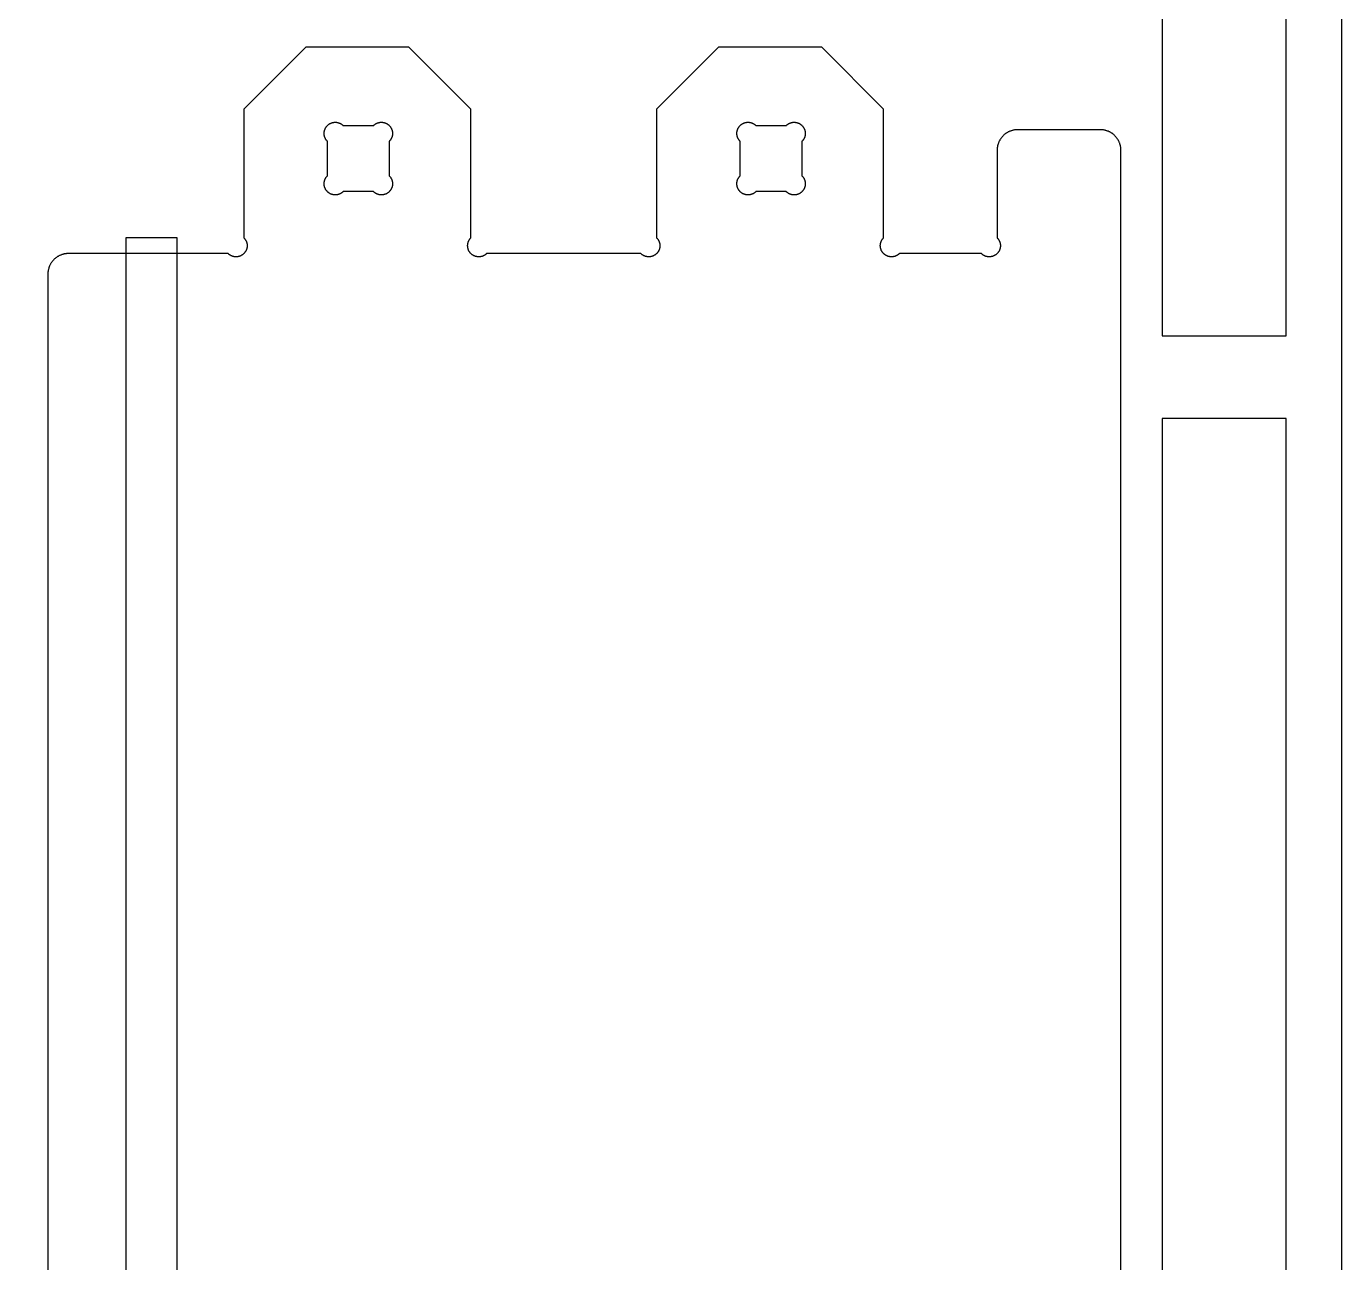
# Model space of a CAD drawing. Header units: inches. Extents: x -71.1 to 24.9, y -42.3 to 5.7.
# Drawn here: x 8.99 to 24.93, y -27.28 to -12.31 of the extents above; entities that cross this region are included whole.
import ezdxf

# ---------------------------------------------------------------- set-up
doc = ezdxf.new("R2010")
doc.units = ezdxf.units.IN
doc.header["$LTSCALE"] = 0.03937
doc.header["$MEASUREMENT"] = 0
for name, color, linetype, true_color in [('Default', 7, 'Continuous', 0x000000), ('pocket', 7, 'Continuous', 0x000000), ('profile - inside', 7, 'Continuous', 0x000000), ('profile - outside', 7, 'Continuous', 0x000000)]:
    doc.layers.add(name, color=color, linetype=linetype, true_color=true_color)

msp = doc.modelspace()

# ---------------------------------------------------------------- linework, layer by layer
at = {"layer": 'Default'}
msp.add_lwpolyline([(24.927, -42.253), (24.927, 5.747), (-71.073, 5.747), (-71.073, -42.253), (24.927, -42.253)], dxfattribs=at)
at = {"layer": 'pocket'}
for points in [[(10.821, -14.876), (10.196, -14.876)], [(10.196, -14.876), (10.196, -39.254)], [(10.821, -39.254), (10.821, -14.876)]]:
    msp.add_lwpolyline(points, dxfattribs=at)
at = {"layer": 'profile - inside'}
for points in [[(12.83, -14.315), (12.828, -14.317), (12.825, -14.32), (12.823, -14.322), (12.82, -14.324), (12.817, -14.327), (12.814, -14.329), (12.812, -14.331), (12.809, -14.333), (12.806, -14.334), (12.803, -14.336), (12.8, -14.338), (12.797, -14.34), (12.794, -14.341), (12.791, -14.342), (12.788, -14.344), (12.784, -14.345), (12.781, -14.346), (12.778, -14.347), (12.775, -14.348), (12.772, -14.349), (12.769, -14.35), (12.766, -14.351), (12.762, -14.352), (12.759, -14.352), (12.756, -14.353), (12.753, -14.353), (12.75, -14.354), (12.747, -14.354), (12.744, -14.354), (12.741, -14.354), (12.738, -14.355), (12.735, -14.355), (12.732, -14.355), (12.729, -14.354), (12.726, -14.354), (12.723, -14.354), (12.72, -14.354), (12.716, -14.353), (12.713, -14.353), (12.71, -14.352), (12.707, -14.352), (12.704, -14.351), (12.701, -14.35), (12.698, -14.349), (12.694, -14.348), (12.691, -14.347), (12.688, -14.346), (12.685, -14.345), (12.682, -14.344), (12.679, -14.342), (12.676, -14.341), (12.673, -14.34), (12.67, -14.338), (12.667, -14.336), (12.664, -14.334), (12.661, -14.333), (12.658, -14.331), (12.655, -14.329), (12.652, -14.327), (12.65, -14.324), (12.647, -14.322), (12.644, -14.32), (12.642, -14.317), (12.639, -14.315), (12.637, -14.313), (12.635, -14.31), (12.632, -14.307), (12.63, -14.305), (12.628, -14.302), (12.626, -14.299), (12.624, -14.296), (12.622, -14.293), (12.62, -14.291), (12.618, -14.288), (12.616, -14.285), (12.615, -14.282), (12.613, -14.279), (12.612, -14.275), (12.611, -14.272), (12.609, -14.269), (12.608, -14.266), (12.607, -14.263), (12.606, -14.26), (12.605, -14.257), (12.604, -14.254), (12.603, -14.25), (12.603, -14.247), (12.602, -14.244), (12.602, -14.241), (12.601, -14.238), (12.601, -14.235), (12.6, -14.232), (12.6, -14.229), (12.6, -14.226), (12.6, -14.223), (12.6, -14.22), (12.6, -14.217), (12.6, -14.214), (12.6, -14.211), (12.6, -14.207), (12.601, -14.204), (12.601, -14.201), (12.602, -14.198), (12.602, -14.195), (12.603, -14.192), (12.603, -14.189), (12.604, -14.186), (12.605, -14.182), (12.606, -14.179), (12.607, -14.176), (12.608, -14.173), (12.609, -14.17), (12.611, -14.167), (12.612, -14.164), (12.613, -14.161), (12.615, -14.158), (12.616, -14.155), (12.618, -14.152), (12.62, -14.149), (12.622, -14.146), (12.624, -14.143), (12.626, -14.14), (12.628, -14.137), (12.63, -14.135), (12.632, -14.132), (12.635, -14.129), (12.637, -14.127), (12.639, -14.124), (12.639, -13.706), (12.637, -13.703), (12.635, -13.701), (12.632, -13.698), (12.63, -13.696), (12.628, -13.693), (12.626, -13.69), (12.624, -13.687), (12.622, -13.684), (12.62, -13.681), (12.618, -13.679), (12.616, -13.676), (12.615, -13.673), (12.613, -13.669), (12.612, -13.666), (12.611, -13.663), (12.609, -13.66), (12.608, -13.657), (12.607, -13.654), (12.606, -13.651), (12.605, -13.648), (12.604, -13.645), (12.603, -13.641), (12.603, -13.638), (12.602, -13.635), (12.602, -13.632), (12.601, -13.629), (12.601, -13.626), (12.6, -13.623), (12.6, -13.62), (12.6, -13.617), (12.6, -13.614), (12.6, -13.611), (12.6, -13.608), (12.6, -13.604), (12.6, -13.601), (12.6, -13.598), (12.601, -13.595), (12.601, -13.592), (12.602, -13.589), (12.602, -13.586), (12.603, -13.583), (12.603, -13.58), (12.604, -13.577), (12.605, -13.573), (12.606, -13.57), (12.607, -13.567), (12.608, -13.564), (12.609, -13.561), (12.611, -13.558), (12.612, -13.555), (12.613, -13.552), (12.615, -13.549), (12.616, -13.545), (12.618, -13.543), (12.62, -13.54), (12.622, -13.537), (12.624, -13.534), (12.626, -13.531), (12.628, -13.528), (12.63, -13.525), (12.632, -13.523), (12.635, -13.52), (12.637, -13.518), (12.639, -13.515), (12.642, -13.513), (12.644, -13.51), (12.647, -13.508), (12.65, -13.506), (12.652, -13.504), (12.655, -13.501), (12.658, -13.499), (12.661, -13.498), (12.664, -13.496), (12.667, -13.494), (12.67, -13.492), (12.673, -13.491), (12.676, -13.489), (12.679, -13.488), (12.682, -13.486), (12.685, -13.485), (12.688, -13.484), (12.691, -13.483), (12.694, -13.482), (12.698, -13.481), (12.701, -13.48), (12.704, -13.479), (12.707, -13.478), (12.71, -13.478), (12.713, -13.477), (12.716, -13.477), (12.72, -13.476), (12.723, -13.476), (12.726, -13.476), (12.729, -13.476), (12.732, -13.476), (12.735, -13.476), (12.738, -13.476), (12.741, -13.476), (12.744, -13.476), (12.747, -13.476), (12.75, -13.476), (12.753, -13.477), (12.756, -13.477), (12.759, -13.478), (12.762, -13.478), (12.766, -13.479), (12.769, -13.48), (12.772, -13.481), (12.775, -13.482), (12.778, -13.483), (12.781, -13.484), (12.784, -13.485), (12.788, -13.486), (12.791, -13.488), (12.794, -13.489), (12.797, -13.491), (12.8, -13.492), (12.803, -13.494), (12.806, -13.496), (12.809, -13.498), (12.812, -13.499), (12.814, -13.501), (12.817, -13.504), (12.82, -13.506), (12.823, -13.508), (12.825, -13.51), (12.828, -13.513), (12.83, -13.515), (13.198, -13.515), (13.201, -13.513), (13.203, -13.51), (13.206, -13.508), (13.209, -13.506), (13.212, -13.504), (13.214, -13.501), (13.217, -13.499), (13.22, -13.498), (13.223, -13.496), (13.226, -13.494), (13.229, -13.492), (13.232, -13.491), (13.235, -13.489), (13.238, -13.488), (13.241, -13.486), (13.244, -13.485), (13.247, -13.484), (13.25, -13.483), (13.254, -13.482), (13.257, -13.481), (13.26, -13.48), (13.263, -13.479), (13.266, -13.478), (13.269, -13.478), (13.272, -13.477), (13.276, -13.477), (13.279, -13.476), (13.282, -13.476), (13.285, -13.476), (13.288, -13.476), (13.291, -13.476), (13.294, -13.476), (13.297, -13.476), (13.3, -13.476), (13.303, -13.476), (13.306, -13.476), (13.309, -13.476), (13.312, -13.477), (13.315, -13.477), (13.318, -13.478), (13.322, -13.478), (13.325, -13.479), (13.328, -13.48), (13.331, -13.481), (13.334, -13.482), (13.337, -13.483), (13.34, -13.484), (13.344, -13.485), (13.347, -13.486), (13.35, -13.488), (13.353, -13.489), (13.356, -13.491), (13.359, -13.492), (13.362, -13.494), (13.365, -13.496), (13.368, -13.498), (13.371, -13.499), (13.373, -13.501), (13.376, -13.504), (13.379, -13.506), (13.382, -13.508), (13.384, -13.51), (13.387, -13.513), (13.389, -13.515), (13.392, -13.518), (13.394, -13.52), (13.396, -13.523), (13.399, -13.525), (13.401, -13.528), (13.403, -13.531), (13.405, -13.534), (13.407, -13.537), (13.409, -13.54), (13.41, -13.543), (13.412, -13.545), (13.414, -13.549), (13.415, -13.552), (13.417, -13.555), (13.418, -13.558), (13.419, -13.561), (13.421, -13.564), (13.422, -13.567), (13.423, -13.57), (13.424, -13.573), (13.425, -13.577), (13.425, -13.58), (13.426, -13.583), (13.427, -13.586), (13.427, -13.589), (13.428, -13.592), (13.428, -13.595), (13.428, -13.598), (13.429, -13.601), (13.429, -13.604), (13.429, -13.608), (13.429, -13.611), (13.429, -13.614), (13.429, -13.617), (13.429, -13.62), (13.428, -13.623), (13.428, -13.626), (13.428, -13.629), (13.427, -13.632), (13.427, -13.635), (13.426, -13.638), (13.425, -13.641), (13.425, -13.645), (13.424, -13.648), (13.423, -13.651), (13.422, -13.654), (13.421, -13.657), (13.419, -13.66), (13.418, -13.663), (13.417, -13.666), (13.415, -13.669), (13.414, -13.673), (13.412, -13.676), (13.41, -13.679), (13.409, -13.681), (13.407, -13.684), (13.405, -13.687), (13.403, -13.69), (13.401, -13.693), (13.399, -13.696), (13.396, -13.698), (13.394, -13.701), (13.392, -13.703), (13.389, -13.706), (13.389, -14.124), (13.392, -14.127), (13.394, -14.129), (13.396, -14.132), (13.399, -14.135), (13.401, -14.137), (13.403, -14.14), (13.405, -14.143), (13.407, -14.146), (13.409, -14.149), (13.41, -14.152), (13.412, -14.155), (13.414, -14.158), (13.415, -14.161), (13.417, -14.164), (13.418, -14.167), (13.419, -14.17), (13.421, -14.173), (13.422, -14.176), (13.423, -14.179), (13.424, -14.182), (13.425, -14.186), (13.425, -14.189), (13.426, -14.192), (13.427, -14.195), (13.427, -14.198), (13.428, -14.201), (13.428, -14.204), (13.428, -14.207), (13.429, -14.211), (13.429, -14.214), (13.429, -14.217), (13.429, -14.22), (13.429, -14.223), (13.429, -14.226), (13.429, -14.229), (13.428, -14.232), (13.428, -14.235), (13.428, -14.238), (13.427, -14.241), (13.427, -14.244), (13.426, -14.247), (13.425, -14.25), (13.425, -14.254), (13.424, -14.257), (13.423, -14.26), (13.422, -14.263), (13.421, -14.266), (13.419, -14.269), (13.418, -14.272), (13.417, -14.275), (13.415, -14.279), (13.414, -14.282), (13.412, -14.285), (13.41, -14.288), (13.409, -14.291), (13.407, -14.293), (13.405, -14.296), (13.403, -14.299), (13.401, -14.302), (13.399, -14.305), (13.396, -14.307), (13.394, -14.31), (13.392, -14.313), (13.389, -14.315), (13.387, -14.317), (13.384, -14.32), (13.382, -14.322), (13.379, -14.324), (13.376, -14.327), (13.373, -14.329), (13.371, -14.331), (13.368, -14.333), (13.365, -14.334), (13.362, -14.336), (13.359, -14.338), (13.356, -14.34), (13.353, -14.341), (13.35, -14.342), (13.347, -14.344), (13.344, -14.345), (13.34, -14.346), (13.337, -14.347), (13.334, -14.348), (13.331, -14.349), (13.328, -14.35), (13.325, -14.351), (13.322, -14.352), (13.318, -14.352), (13.315, -14.353), (13.312, -14.353), (13.309, -14.354), (13.306, -14.354), (13.303, -14.354), (13.3, -14.354), (13.297, -14.355), (13.294, -14.355), (13.291, -14.355), (13.288, -14.354), (13.285, -14.354), (13.282, -14.354), (13.279, -14.354), (13.276, -14.353), (13.272, -14.353), (13.269, -14.352), (13.266, -14.352), (13.263, -14.351), (13.26, -14.35), (13.257, -14.349), (13.254, -14.348), (13.25, -14.347), (13.247, -14.346), (13.244, -14.345), (13.241, -14.344), (13.238, -14.342), (13.235, -14.341), (13.232, -14.34), (13.229, -14.338), (13.226, -14.336), (13.223, -14.334), (13.22, -14.333), (13.217, -14.331), (13.214, -14.329), (13.212, -14.327), (13.209, -14.324), (13.206, -14.322), (13.203, -14.32), (13.201, -14.317), (13.198, -14.315), (12.83, -14.315)], [(17.83, -14.315), (17.828, -14.317), (17.825, -14.32), (17.823, -14.322), (17.82, -14.324), (17.817, -14.327), (17.814, -14.329), (17.812, -14.331), (17.809, -14.333), (17.806, -14.334), (17.803, -14.336), (17.8, -14.338), (17.797, -14.34), (17.794, -14.341), (17.791, -14.342), (17.788, -14.344), (17.784, -14.345), (17.781, -14.346), (17.778, -14.347), (17.775, -14.348), (17.772, -14.349), (17.769, -14.35), (17.766, -14.351), (17.762, -14.352), (17.759, -14.352), (17.756, -14.353), (17.753, -14.353), (17.75, -14.354), (17.747, -14.354), (17.744, -14.354), (17.741, -14.354), (17.738, -14.355), (17.735, -14.355), (17.732, -14.355), (17.729, -14.354), (17.726, -14.354), (17.723, -14.354), (17.72, -14.354), (17.716, -14.353), (17.713, -14.353), (17.71, -14.352), (17.707, -14.352), (17.704, -14.351), (17.701, -14.35), (17.698, -14.349), (17.694, -14.348), (17.691, -14.347), (17.688, -14.346), (17.685, -14.345), (17.682, -14.344), (17.679, -14.342), (17.676, -14.341), (17.673, -14.34), (17.67, -14.338), (17.667, -14.336), (17.664, -14.334), (17.661, -14.333), (17.658, -14.331), (17.655, -14.329), (17.652, -14.327), (17.65, -14.324), (17.647, -14.322), (17.644, -14.32), (17.642, -14.317), (17.639, -14.315), (17.637, -14.313), (17.635, -14.31), (17.632, -14.307), (17.63, -14.305), (17.628, -14.302), (17.626, -14.299), (17.624, -14.296), (17.622, -14.293), (17.62, -14.291), (17.618, -14.288), (17.616, -14.285), (17.615, -14.282), (17.613, -14.279), (17.612, -14.275), (17.611, -14.272), (17.609, -14.269), (17.608, -14.266), (17.607, -14.263), (17.606, -14.26), (17.605, -14.257), (17.604, -14.254), (17.603, -14.25), (17.603, -14.247), (17.602, -14.244), (17.602, -14.241), (17.601, -14.238), (17.601, -14.235), (17.6, -14.232), (17.6, -14.229), (17.6, -14.226), (17.6, -14.223), (17.6, -14.22), (17.6, -14.217), (17.6, -14.214), (17.6, -14.211), (17.6, -14.207), (17.601, -14.204), (17.601, -14.201), (17.602, -14.198), (17.602, -14.195), (17.603, -14.192), (17.603, -14.189), (17.604, -14.186), (17.605, -14.182), (17.606, -14.179), (17.607, -14.176), (17.608, -14.173), (17.609, -14.17), (17.611, -14.167), (17.612, -14.164), (17.613, -14.161), (17.615, -14.158), (17.616, -14.155), (17.618, -14.152), (17.62, -14.149), (17.622, -14.146), (17.624, -14.143), (17.626, -14.14), (17.628, -14.137), (17.63, -14.135), (17.632, -14.132), (17.635, -14.129), (17.637, -14.127), (17.639, -14.124), (17.639, -13.706), (17.637, -13.703), (17.635, -13.701), (17.632, -13.698), (17.63, -13.696), (17.628, -13.693), (17.626, -13.69), (17.624, -13.687), (17.622, -13.684), (17.62, -13.681), (17.618, -13.679), (17.616, -13.676), (17.615, -13.673), (17.613, -13.669), (17.612, -13.666), (17.611, -13.663), (17.609, -13.66), (17.608, -13.657), (17.607, -13.654), (17.606, -13.651), (17.605, -13.648), (17.604, -13.645), (17.603, -13.641), (17.603, -13.638), (17.602, -13.635), (17.602, -13.632), (17.601, -13.629), (17.601, -13.626), (17.6, -13.623), (17.6, -13.62), (17.6, -13.617), (17.6, -13.614), (17.6, -13.611), (17.6, -13.608), (17.6, -13.604), (17.6, -13.601), (17.6, -13.598), (17.601, -13.595), (17.601, -13.592), (17.602, -13.589), (17.602, -13.586), (17.603, -13.583), (17.603, -13.58), (17.604, -13.577), (17.605, -13.573), (17.606, -13.57), (17.607, -13.567), (17.608, -13.564), (17.609, -13.561), (17.611, -13.558), (17.612, -13.555), (17.613, -13.552), (17.615, -13.549), (17.616, -13.545), (17.618, -13.543), (17.62, -13.54), (17.622, -13.537), (17.624, -13.534), (17.626, -13.531), (17.628, -13.528), (17.63, -13.525), (17.632, -13.523), (17.635, -13.52), (17.637, -13.518), (17.639, -13.515), (17.642, -13.513), (17.644, -13.51), (17.647, -13.508), (17.65, -13.506), (17.652, -13.504), (17.655, -13.501), (17.658, -13.499), (17.661, -13.498), (17.664, -13.496), (17.667, -13.494), (17.67, -13.492), (17.673, -13.491), (17.676, -13.489), (17.679, -13.488), (17.682, -13.486), (17.685, -13.485), (17.688, -13.484), (17.691, -13.483), (17.694, -13.482), (17.698, -13.481), (17.701, -13.48), (17.704, -13.479), (17.707, -13.478), (17.71, -13.478), (17.713, -13.477), (17.716, -13.477), (17.72, -13.476), (17.723, -13.476), (17.726, -13.476), (17.729, -13.476), (17.732, -13.476), (17.735, -13.476), (17.738, -13.476), (17.741, -13.476), (17.744, -13.476), (17.747, -13.476), (17.75, -13.476), (17.753, -13.477), (17.756, -13.477), (17.759, -13.478), (17.762, -13.478), (17.766, -13.479), (17.769, -13.48), (17.772, -13.481), (17.775, -13.482), (17.778, -13.483), (17.781, -13.484), (17.784, -13.485), (17.788, -13.486), (17.791, -13.488), (17.794, -13.489), (17.797, -13.491), (17.8, -13.492), (17.803, -13.494), (17.806, -13.496), (17.809, -13.498), (17.812, -13.499), (17.814, -13.501), (17.817, -13.504), (17.82, -13.506), (17.823, -13.508), (17.825, -13.51), (17.828, -13.513), (17.83, -13.515), (18.198, -13.515), (18.201, -13.513), (18.203, -13.51), (18.206, -13.508), (18.209, -13.506), (18.212, -13.504), (18.214, -13.501), (18.217, -13.499), (18.22, -13.498), (18.223, -13.496), (18.226, -13.494), (18.229, -13.492), (18.232, -13.491), (18.235, -13.489), (18.238, -13.488), (18.241, -13.486), (18.244, -13.485), (18.247, -13.484), (18.25, -13.483), (18.254, -13.482), (18.257, -13.481), (18.26, -13.48), (18.263, -13.479), (18.266, -13.478), (18.269, -13.478), (18.272, -13.477), (18.276, -13.477), (18.279, -13.476), (18.282, -13.476), (18.285, -13.476), (18.288, -13.476), (18.291, -13.476), (18.294, -13.476), (18.297, -13.476), (18.3, -13.476), (18.303, -13.476), (18.306, -13.476), (18.309, -13.476), (18.312, -13.477), (18.315, -13.477), (18.318, -13.478), (18.322, -13.478), (18.325, -13.479), (18.328, -13.48), (18.331, -13.481), (18.334, -13.482), (18.337, -13.483), (18.34, -13.484), (18.344, -13.485), (18.347, -13.486), (18.35, -13.488), (18.353, -13.489), (18.356, -13.491), (18.359, -13.492), (18.362, -13.494), (18.365, -13.496), (18.368, -13.498), (18.371, -13.499), (18.373, -13.501), (18.376, -13.504), (18.379, -13.506), (18.382, -13.508), (18.384, -13.51), (18.387, -13.513), (18.389, -13.515), (18.392, -13.518), (18.394, -13.52), (18.396, -13.523), (18.399, -13.525), (18.401, -13.528), (18.403, -13.531), (18.405, -13.534), (18.407, -13.537), (18.409, -13.54), (18.41, -13.543), (18.412, -13.545), (18.414, -13.549), (18.415, -13.552), (18.417, -13.555), (18.418, -13.558), (18.419, -13.561), (18.421, -13.564), (18.422, -13.567), (18.423, -13.57), (18.424, -13.573), (18.425, -13.577), (18.425, -13.58), (18.426, -13.583), (18.427, -13.586), (18.427, -13.589), (18.428, -13.592), (18.428, -13.595), (18.428, -13.598), (18.429, -13.601), (18.429, -13.604), (18.429, -13.608), (18.429, -13.611), (18.429, -13.614), (18.429, -13.617), (18.429, -13.62), (18.428, -13.623), (18.428, -13.626), (18.428, -13.629), (18.427, -13.632), (18.427, -13.635), (18.426, -13.638), (18.425, -13.641), (18.425, -13.645), (18.424, -13.648), (18.423, -13.651), (18.422, -13.654), (18.421, -13.657), (18.419, -13.66), (18.418, -13.663), (18.417, -13.666), (18.415, -13.669), (18.414, -13.673), (18.412, -13.676), (18.41, -13.679), (18.409, -13.681), (18.407, -13.684), (18.405, -13.687), (18.403, -13.69), (18.401, -13.693), (18.399, -13.696), (18.396, -13.698), (18.394, -13.701), (18.392, -13.703), (18.389, -13.706), (18.389, -14.124), (18.392, -14.127), (18.394, -14.129), (18.396, -14.132), (18.399, -14.135), (18.401, -14.137), (18.403, -14.14), (18.405, -14.143), (18.407, -14.146), (18.409, -14.149), (18.41, -14.152), (18.412, -14.155), (18.414, -14.158), (18.415, -14.161), (18.417, -14.164), (18.418, -14.167), (18.419, -14.17), (18.421, -14.173), (18.422, -14.176), (18.423, -14.179), (18.424, -14.182), (18.425, -14.186), (18.425, -14.189), (18.426, -14.192), (18.427, -14.195), (18.427, -14.198), (18.428, -14.201), (18.428, -14.204), (18.428, -14.207), (18.429, -14.211), (18.429, -14.214), (18.429, -14.217), (18.429, -14.22), (18.429, -14.223), (18.429, -14.226), (18.429, -14.229), (18.428, -14.232), (18.428, -14.235), (18.428, -14.238), (18.427, -14.241), (18.427, -14.244), (18.426, -14.247), (18.425, -14.25), (18.425, -14.254), (18.424, -14.257), (18.423, -14.26), (18.422, -14.263), (18.421, -14.266), (18.419, -14.269), (18.418, -14.272), (18.417, -14.275), (18.415, -14.279), (18.414, -14.282), (18.412, -14.285), (18.41, -14.288), (18.409, -14.291), (18.407, -14.293), (18.405, -14.296), (18.403, -14.299), (18.401, -14.302), (18.399, -14.305), (18.396, -14.307), (18.394, -14.31), (18.392, -14.313), (18.389, -14.315), (18.387, -14.317), (18.384, -14.32), (18.382, -14.322), (18.379, -14.324), (18.376, -14.327), (18.373, -14.329), (18.371, -14.331), (18.368, -14.333), (18.365, -14.334), (18.362, -14.336), (18.359, -14.338), (18.356, -14.34), (18.353, -14.341), (18.35, -14.342), (18.347, -14.344), (18.344, -14.345), (18.34, -14.346), (18.337, -14.347), (18.334, -14.348), (18.331, -14.349), (18.328, -14.35), (18.325, -14.351), (18.322, -14.352), (18.318, -14.352), (18.315, -14.353), (18.312, -14.353), (18.309, -14.354), (18.306, -14.354), (18.303, -14.354), (18.3, -14.354), (18.297, -14.355), (18.294, -14.355), (18.291, -14.355), (18.288, -14.354), (18.285, -14.354), (18.282, -14.354), (18.279, -14.354), (18.276, -14.353), (18.272, -14.353), (18.269, -14.352), (18.266, -14.352), (18.263, -14.351), (18.26, -14.35), (18.257, -14.349), (18.254, -14.348), (18.25, -14.347), (18.247, -14.346), (18.244, -14.345), (18.241, -14.344), (18.238, -14.342), (18.235, -14.341), (18.232, -14.34), (18.229, -14.338), (18.226, -14.336), (18.223, -14.334), (18.22, -14.333), (18.217, -14.331), (18.214, -14.329), (18.212, -14.327), (18.209, -14.324), (18.206, -14.322), (18.203, -14.32), (18.201, -14.317), (18.198, -14.315), (17.83, -14.315)]]:
    msp.add_lwpolyline(points, dxfattribs=at)
at = {"layer": 'profile - outside'}
for points in [[(22.753, 5.043), (22.753, -15.668)], [(24.253, -15.668), (24.253, 5.043)], [(22.253, -39.065), (22.253, -13.815), (22.253, -13.81), (22.253, -13.804), (22.252, -13.798), (22.252, -13.793), (22.251, -13.787), (22.251, -13.781), (22.25, -13.775), (22.249, -13.77), (22.248, -13.764), (22.246, -13.758), (22.245, -13.752), (22.243, -13.746), (22.241, -13.741), (22.24, -13.735), (22.238, -13.729), (22.235, -13.723), (22.233, -13.717), (22.23, -13.712), (22.228, -13.706), (22.225, -13.7), (22.222, -13.695), (22.219, -13.689), (22.216, -13.684), (22.212, -13.678), (22.209, -13.673), (22.205, -13.668), (22.201, -13.663), (22.197, -13.658), (22.193, -13.653), (22.189, -13.648), (22.184, -13.643), (22.18, -13.638), (22.175, -13.634), (22.17, -13.629), (22.165, -13.625), (22.16, -13.621), (22.155, -13.617), (22.15, -13.613), (22.145, -13.609), (22.14, -13.606), (22.134, -13.602), (22.129, -13.599), (22.123, -13.596), (22.118, -13.593), (22.112, -13.59), (22.106, -13.588), (22.101, -13.585), (22.095, -13.583), (22.089, -13.581), (22.083, -13.578), (22.077, -13.577), (22.072, -13.575), (22.066, -13.573), (22.06, -13.572), (22.054, -13.57), (22.048, -13.569), (22.043, -13.568), (22.037, -13.567), (22.031, -13.567), (22.025, -13.566), (22.02, -13.566), (22.014, -13.565), (22.008, -13.565), (22.003, -13.565), (21.003, -13.565), (20.997, -13.565), (20.992, -13.565), (20.986, -13.566), (20.98, -13.566), (20.975, -13.567), (20.969, -13.567), (20.963, -13.568), (20.957, -13.569), (20.952, -13.57), (20.946, -13.572), (20.94, -13.573), (20.934, -13.575), (20.928, -13.577), (20.922, -13.578), (20.917, -13.581), (20.911, -13.583), (20.905, -13.585), (20.899, -13.588), (20.894, -13.59), (20.888, -13.593), (20.882, -13.596), (20.877, -13.599), (20.871, -13.602), (20.866, -13.606), (20.861, -13.609), (20.856, -13.613), (20.85, -13.617), (20.845, -13.621), (20.84, -13.625), (20.835, -13.629), (20.831, -13.634), (20.826, -13.638), (20.822, -13.643), (20.817, -13.648), (20.813, -13.653), (20.809, -13.658), (20.805, -13.663), (20.801, -13.668), (20.797, -13.673), (20.794, -13.678), (20.79, -13.684), (20.787, -13.689), (20.784, -13.695), (20.781, -13.7), (20.778, -13.706), (20.775, -13.712), (20.773, -13.717), (20.77, -13.723), (20.768, -13.729), (20.766, -13.735), (20.764, -13.741), (20.763, -13.746), (20.761, -13.752), (20.759, -13.758), (20.758, -13.764), (20.757, -13.77), (20.756, -13.775), (20.755, -13.781), (20.754, -13.787), (20.754, -13.793), (20.753, -13.798), (20.753, -13.804), (20.753, -13.81), (20.753, -13.815), (20.753, -14.874), (20.755, -14.877), (20.758, -14.879), (20.76, -14.882), (20.762, -14.885), (20.764, -14.887), (20.766, -14.89), (20.768, -14.893), (20.77, -14.896), (20.772, -14.899), (20.774, -14.902), (20.776, -14.905), (20.777, -14.908), (20.779, -14.911), (20.78, -14.914), (20.782, -14.917), (20.783, -14.92), (20.784, -14.923), (20.785, -14.926), (20.786, -14.929), (20.787, -14.933), (20.788, -14.936), (20.789, -14.939), (20.79, -14.942), (20.79, -14.945), (20.791, -14.948), (20.791, -14.951), (20.792, -14.954), (20.792, -14.958), (20.792, -14.961), (20.792, -14.964), (20.792, -14.967), (20.792, -14.97), (20.792, -14.973), (20.792, -14.976), (20.792, -14.979), (20.792, -14.982), (20.792, -14.985), (20.791, -14.988), (20.791, -14.991), (20.79, -14.994), (20.79, -14.997), (20.789, -15.001), (20.788, -15.004), (20.787, -15.007), (20.786, -15.01), (20.785, -15.013), (20.784, -15.016), (20.783, -15.019), (20.782, -15.022), (20.78, -15.026), (20.779, -15.029), (20.777, -15.032), (20.776, -15.035), (20.774, -15.038), (20.772, -15.041), (20.77, -15.044), (20.768, -15.046), (20.766, -15.049), (20.764, -15.052), (20.762, -15.055), (20.76, -15.057), (20.758, -15.06), (20.755, -15.063), (20.753, -15.065), (20.75, -15.068), (20.748, -15.07), (20.745, -15.072), (20.742, -15.075), (20.74, -15.077), (20.737, -15.079), (20.734, -15.081), (20.731, -15.083), (20.728, -15.085), (20.725, -15.086), (20.722, -15.088), (20.719, -15.09), (20.716, -15.091), (20.713, -15.093), (20.71, -15.094), (20.707, -15.095), (20.704, -15.096), (20.701, -15.098), (20.698, -15.099), (20.695, -15.099), (20.691, -15.1), (20.688, -15.101), (20.685, -15.102), (20.682, -15.102), (20.679, -15.103), (20.676, -15.103), (20.673, -15.104), (20.67, -15.104), (20.666, -15.104), (20.663, -15.105), (20.66, -15.105), (20.657, -15.105), (20.654, -15.105), (20.651, -15.105), (20.648, -15.104), (20.645, -15.104), (20.642, -15.104), (20.639, -15.103), (20.636, -15.103), (20.633, -15.102), (20.63, -15.102), (20.627, -15.101), (20.623, -15.1), (20.62, -15.099), (20.617, -15.099), (20.614, -15.098), (20.611, -15.096), (20.608, -15.095), (20.605, -15.094), (20.602, -15.093), (20.598, -15.091), (20.595, -15.09), (20.592, -15.088), (20.589, -15.086), (20.586, -15.085), (20.584, -15.083), (20.581, -15.081), (20.578, -15.079), (20.575, -15.077), (20.572, -15.075), (20.57, -15.072), (20.567, -15.07), (20.564, -15.068), (20.562, -15.065), (19.569, -15.065), (19.566, -15.068), (19.564, -15.07), (19.561, -15.072), (19.558, -15.075), (19.556, -15.077), (19.553, -15.079), (19.55, -15.081), (19.547, -15.083), (19.544, -15.085), (19.541, -15.086), (19.538, -15.088), (19.535, -15.09), (19.532, -15.091), (19.529, -15.093), (19.526, -15.094), (19.523, -15.095), (19.52, -15.096), (19.517, -15.098), (19.514, -15.099), (19.51, -15.099), (19.507, -15.1), (19.504, -15.101), (19.501, -15.102), (19.498, -15.102), (19.495, -15.103), (19.492, -15.103), (19.489, -15.104), (19.485, -15.104), (19.482, -15.104), (19.479, -15.105), (19.476, -15.105), (19.473, -15.105), (19.47, -15.105), (19.467, -15.105), (19.464, -15.104), (19.461, -15.104), (19.458, -15.104), (19.455, -15.103), (19.452, -15.103), (19.449, -15.102), (19.446, -15.102), (19.442, -15.101), (19.439, -15.1), (19.436, -15.099), (19.433, -15.099), (19.43, -15.098), (19.427, -15.096), (19.424, -15.095), (19.421, -15.094), (19.417, -15.093), (19.414, -15.091), (19.411, -15.09), (19.408, -15.088), (19.405, -15.086), (19.402, -15.085), (19.399, -15.083), (19.397, -15.081), (19.394, -15.079), (19.391, -15.077), (19.388, -15.075), (19.386, -15.072), (19.383, -15.07), (19.38, -15.068), (19.378, -15.065), (19.375, -15.063), (19.373, -15.06), (19.371, -15.057), (19.369, -15.055), (19.366, -15.052), (19.364, -15.049), (19.362, -15.046), (19.36, -15.044), (19.358, -15.041), (19.357, -15.038), (19.355, -15.035), (19.353, -15.032), (19.352, -15.029), (19.35, -15.026), (19.349, -15.022), (19.348, -15.019), (19.347, -15.016), (19.346, -15.013), (19.344, -15.01), (19.344, -15.007), (19.343, -15.004), (19.342, -15.001), (19.341, -14.997), (19.341, -14.994), (19.34, -14.991), (19.34, -14.988), (19.339, -14.985), (19.339, -14.982), (19.339, -14.979), (19.338, -14.976), (19.338, -14.973), (19.338, -14.97), (19.338, -14.967), (19.338, -14.964), (19.339, -14.961), (19.339, -14.958), (19.339, -14.954), (19.34, -14.951), (19.34, -14.948), (19.341, -14.945), (19.341, -14.942), (19.342, -14.939), (19.343, -14.936), (19.344, -14.933), (19.344, -14.929), (19.346, -14.926), (19.347, -14.923), (19.348, -14.92), (19.349, -14.917), (19.35, -14.914), (19.352, -14.911), (19.353, -14.908), (19.355, -14.905), (19.357, -14.902), (19.358, -14.899), (19.36, -14.896), (19.362, -14.893), (19.364, -14.89), (19.366, -14.887), (19.369, -14.885), (19.371, -14.882), (19.373, -14.879), (19.375, -14.877), (19.378, -14.874), (19.378, -13.315), (18.628, -12.565), (17.378, -12.565), (16.628, -13.315), (16.628, -14.874), (16.63, -14.877), (16.633, -14.879), (16.635, -14.882), (16.637, -14.885), (16.639, -14.887), (16.641, -14.89), (16.643, -14.893), (16.645, -14.896), (16.647, -14.899), (16.649, -14.902), (16.651, -14.905), (16.652, -14.908), (16.654, -14.911), (16.655, -14.914), (16.657, -14.917), (16.658, -14.92), (16.659, -14.923), (16.66, -14.926), (16.661, -14.929), (16.662, -14.933), (16.663, -14.936), (16.664, -14.939), (16.665, -14.942), (16.665, -14.945), (16.666, -14.948), (16.666, -14.951), (16.667, -14.954), (16.667, -14.958), (16.667, -14.961), (16.667, -14.964), (16.667, -14.967), (16.667, -14.97), (16.667, -14.973), (16.667, -14.976), (16.667, -14.979), (16.667, -14.982), (16.667, -14.985), (16.666, -14.988), (16.666, -14.991), (16.665, -14.994), (16.665, -14.997), (16.664, -15.001), (16.663, -15.004), (16.662, -15.007), (16.661, -15.01), (16.66, -15.013), (16.659, -15.016), (16.658, -15.019), (16.657, -15.022), (16.655, -15.026), (16.654, -15.029), (16.652, -15.032), (16.651, -15.035), (16.649, -15.038), (16.647, -15.041), (16.645, -15.044), (16.643, -15.046), (16.641, -15.049), (16.639, -15.052), (16.637, -15.055), (16.635, -15.057), (16.633, -15.06), (16.63, -15.063), (16.628, -15.065), (16.625, -15.068), (16.623, -15.07), (16.62, -15.072), (16.617, -15.075), (16.615, -15.077), (16.612, -15.079), (16.609, -15.081), (16.606, -15.083), (16.603, -15.085), (16.6, -15.086), (16.597, -15.088), (16.594, -15.09), (16.591, -15.091), (16.588, -15.093), (16.585, -15.094), (16.582, -15.095), (16.579, -15.096), (16.576, -15.098), (16.573, -15.099), (16.57, -15.099), (16.566, -15.1), (16.563, -15.101), (16.56, -15.102), (16.557, -15.102), (16.554, -15.103), (16.551, -15.103), (16.548, -15.104), (16.545, -15.104), (16.541, -15.104), (16.538, -15.105), (16.535, -15.105), (16.532, -15.105), (16.529, -15.105), (16.526, -15.105), (16.523, -15.104), (16.52, -15.104), (16.517, -15.104), (16.514, -15.103), (16.511, -15.103), (16.508, -15.102), (16.505, -15.102), (16.502, -15.101), (16.498, -15.1), (16.495, -15.099), (16.492, -15.099), (16.489, -15.098), (16.486, -15.096), (16.483, -15.095), (16.48, -15.094), (16.477, -15.093), (16.473, -15.091), (16.47, -15.09), (16.467, -15.088), (16.464, -15.086), (16.461, -15.085), (16.459, -15.083), (16.456, -15.081), (16.453, -15.079), (16.45, -15.077), (16.447, -15.075), (16.445, -15.072), (16.442, -15.07), (16.439, -15.068), (16.437, -15.065), (16.253, -15.065), (14.753, -15.065), (14.569, -15.065), (14.566, -15.068), (14.564, -15.07), (14.561, -15.072), (14.558, -15.075), (14.556, -15.077), (14.553, -15.079), (14.55, -15.081), (14.547, -15.083), (14.544, -15.085), (14.541, -15.086), (14.538, -15.088), (14.535, -15.09), (14.532, -15.091), (14.529, -15.093), (14.526, -15.094), (14.523, -15.095), (14.52, -15.096), (14.517, -15.098), (14.514, -15.099), (14.51, -15.099), (14.507, -15.1), (14.504, -15.101), (14.501, -15.102), (14.498, -15.102), (14.495, -15.103), (14.492, -15.103), (14.489, -15.104), (14.485, -15.104), (14.482, -15.104), (14.479, -15.105), (14.476, -15.105), (14.473, -15.105), (14.47, -15.105), (14.467, -15.105), (14.464, -15.104), (14.461, -15.104), (14.458, -15.104), (14.455, -15.103), (14.452, -15.103), (14.449, -15.102), (14.446, -15.102), (14.442, -15.101), (14.439, -15.1), (14.436, -15.099), (14.433, -15.099), (14.43, -15.098), (14.427, -15.096), (14.424, -15.095), (14.421, -15.094), (14.417, -15.093), (14.414, -15.091), (14.411, -15.09), (14.408, -15.088), (14.405, -15.086), (14.402, -15.085), (14.399, -15.083), (14.397, -15.081), (14.394, -15.079), (14.391, -15.077), (14.388, -15.075), (14.386, -15.072), (14.383, -15.07), (14.38, -15.068), (14.378, -15.065), (14.375, -15.063), (14.373, -15.06), (14.371, -15.057), (14.369, -15.055), (14.366, -15.052), (14.364, -15.049), (14.362, -15.046), (14.36, -15.044), (14.358, -15.041), (14.357, -15.038), (14.355, -15.035), (14.353, -15.032), (14.352, -15.029), (14.35, -15.026), (14.349, -15.022), (14.348, -15.019), (14.347, -15.016), (14.346, -15.013), (14.344, -15.01), (14.344, -15.007), (14.343, -15.004), (14.342, -15.001), (14.341, -14.997), (14.341, -14.994), (14.34, -14.991), (14.34, -14.988), (14.339, -14.985), (14.339, -14.982), (14.339, -14.979), (14.338, -14.976), (14.338, -14.973), (14.338, -14.97), (14.338, -14.967), (14.338, -14.964), (14.339, -14.961), (14.339, -14.958), (14.339, -14.954), (14.34, -14.951), (14.34, -14.948), (14.341, -14.945), (14.341, -14.942), (14.342, -14.939), (14.343, -14.936), (14.344, -14.933), (14.344, -14.929), (14.346, -14.926), (14.347, -14.923), (14.348, -14.92), (14.349, -14.917), (14.35, -14.914), (14.352, -14.911), (14.353, -14.908), (14.355, -14.905), (14.357, -14.902), (14.358, -14.899), (14.36, -14.896), (14.362, -14.893), (14.364, -14.89), (14.366, -14.887), (14.369, -14.885), (14.371, -14.882), (14.373, -14.879), (14.375, -14.877), (14.378, -14.874), (14.378, -13.315), (13.628, -12.565), (12.378, -12.565), (11.628, -13.315), (11.628, -14.874), (11.63, -14.877), (11.633, -14.879), (11.635, -14.882), (11.637, -14.885), (11.639, -14.887), (11.641, -14.89), (11.643, -14.893), (11.645, -14.896), (11.647, -14.899), (11.649, -14.902), (11.651, -14.905), (11.652, -14.908), (11.654, -14.911), (11.655, -14.914), (11.657, -14.917), (11.658, -14.92), (11.659, -14.923), (11.66, -14.926), (11.661, -14.929), (11.662, -14.933), (11.663, -14.936), (11.664, -14.939), (11.665, -14.942), (11.665, -14.945), (11.666, -14.948), (11.666, -14.951), (11.667, -14.954), (11.667, -14.958), (11.667, -14.961), (11.667, -14.964), (11.667, -14.967), (11.667, -14.97), (11.667, -14.973), (11.667, -14.976), (11.667, -14.979), (11.667, -14.982), (11.667, -14.985), (11.666, -14.988), (11.666, -14.991), (11.665, -14.994), (11.665, -14.997), (11.664, -15.001), (11.663, -15.004), (11.662, -15.007), (11.661, -15.01), (11.66, -15.013), (11.659, -15.016), (11.658, -15.019), (11.657, -15.022), (11.655, -15.026), (11.654, -15.029), (11.652, -15.032), (11.651, -15.035), (11.649, -15.038), (11.647, -15.041), (11.645, -15.044), (11.643, -15.046), (11.641, -15.049), (11.639, -15.052), (11.637, -15.055), (11.635, -15.057), (11.633, -15.06), (11.63, -15.063), (11.628, -15.065), (11.625, -15.068), (11.623, -15.07), (11.62, -15.072), (11.617, -15.075), (11.615, -15.077), (11.612, -15.079), (11.609, -15.081), (11.606, -15.083), (11.603, -15.085), (11.6, -15.086), (11.597, -15.088), (11.594, -15.09), (11.591, -15.091), (11.588, -15.093), (11.585, -15.094), (11.582, -15.095), (11.579, -15.096), (11.576, -15.098), (11.573, -15.099), (11.57, -15.099), (11.566, -15.1), (11.563, -15.101), (11.56, -15.102), (11.557, -15.102), (11.554, -15.103), (11.551, -15.103), (11.548, -15.104), (11.545, -15.104), (11.541, -15.104), (11.538, -15.105), (11.535, -15.105), (11.532, -15.105), (11.529, -15.105), (11.526, -15.105), (11.523, -15.104), (11.52, -15.104), (11.517, -15.104), (11.514, -15.103), (11.511, -15.103), (11.508, -15.102), (11.505, -15.102), (11.502, -15.101), (11.498, -15.1), (11.495, -15.099), (11.492, -15.099), (11.489, -15.098), (11.486, -15.096), (11.483, -15.095), (11.48, -15.094), (11.477, -15.093), (11.473, -15.091), (11.47, -15.09), (11.467, -15.088), (11.464, -15.086), (11.461, -15.085), (11.459, -15.083), (11.456, -15.081), (11.453, -15.079), (11.45, -15.077), (11.447, -15.075), (11.445, -15.072), (11.442, -15.07), (11.439, -15.068), (11.437, -15.065), (10.821, -15.065), (10.196, -15.065), (9.503, -15.065), (9.497, -15.065), (9.492, -15.065), (9.486, -15.066), (9.48, -15.066), (9.475, -15.067), (9.469, -15.067), (9.463, -15.068), (9.457, -15.069), (9.452, -15.07), (9.446, -15.072), (9.44, -15.073), (9.434, -15.075), (9.428, -15.077), (9.422, -15.078), (9.417, -15.081), (9.411, -15.083), (9.405, -15.085), (9.399, -15.088), (9.394, -15.09), (9.388, -15.093), (9.382, -15.096), (9.377, -15.099), (9.371, -15.102), (9.366, -15.106), (9.361, -15.109), (9.356, -15.113), (9.35, -15.117), (9.345, -15.121), (9.34, -15.125), (9.335, -15.129), (9.331, -15.134), (9.326, -15.138), (9.322, -15.143), (9.317, -15.148), (9.313, -15.153), (9.309, -15.158), (9.305, -15.163), (9.301, -15.168), (9.297, -15.173), (9.294, -15.178), (9.29, -15.184), (9.287, -15.189), (9.284, -15.195), (9.281, -15.2), (9.278, -15.206), (9.275, -15.212), (9.273, -15.217), (9.27, -15.223), (9.268, -15.229), (9.266, -15.235), (9.264, -15.241), (9.263, -15.246), (9.261, -15.252), (9.259, -15.258), (9.258, -15.264), (9.257, -15.27), (9.256, -15.275), (9.255, -15.281), (9.254, -15.287), (9.254, -15.293), (9.253, -15.298), (9.253, -15.304), (9.253, -15.31), (9.253, -15.315), (9.253, -38.815)], [(22.753, -15.668), (22.753, -15.918)], [(24.253, -15.918), (24.253, -15.668)], [(22.753, -15.918), (22.753, -16.062)], [(24.253, -16.062), (24.253, -15.918)], [(22.753, -16.062), (24.253, -16.062)], [(24.253, -17.062), (22.753, -17.062)], [(22.753, -17.062), (22.753, -17.207)], [(22.753, -17.207), (22.753, -17.457)], [(24.253, -17.207), (24.253, -17.062)], [(24.253, -17.457), (24.253, -17.207)], [(22.753, -17.457), (22.753, -38.168)], [(24.253, -38.168), (24.253, -17.457)]]:
    msp.add_lwpolyline(points, dxfattribs=at)

doc.saveas('drawing.dxf')
